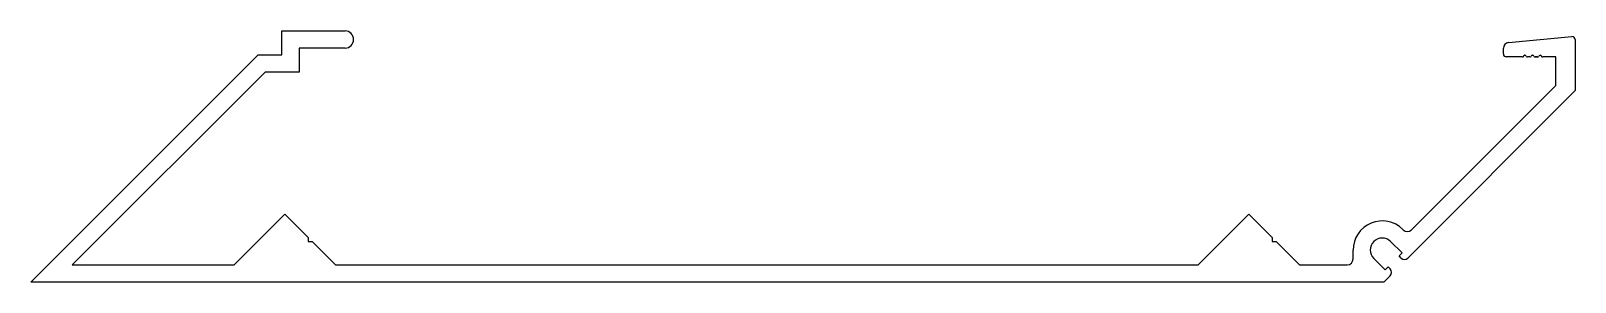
# Model space of a CAD drawing. Extents: x -98 to 107, y 1 to 34.
import ezdxf

# ---------------------------------------------------------------- set-up
doc = ezdxf.new("R2010")
doc.units = 0
doc.layers.add('1', color=7, linetype='CONTINUOUS')

msp = doc.modelspace()

# ---------------------------------------------------------------- linework, layer by layer
at = {"layer": '1', "color": 7, "linetype": 'CONTINUOUS'}
for p, q in [((-64.81, 30.7), (-64.81, 33.87)), ((-64.81, 33.87), (-56.43, 33.87)), ((98.03, 32.32), (106.44, 33.12)), ((-56.43, 31.58), (-62.52, 31.58)), ((-62.52, 31.58), (-62.52, 28.41)), ((97.35, 30.81), (97.35, 31.56)), ((106.87, 32.72), (106.87, 25.95)), ((-98.13, 0.55), (-67.98, 30.7)), ((-67.98, 30.7), (-64.81, 30.7)), ((99.86, 30.42), (97.73, 30.42)), ((100.21, 30.67), (100.04, 30.5)), ((100.39, 30.5), (100.22, 30.67)), ((100.86, 30.42), (100.57, 30.42)), ((101.21, 30.67), (101.04, 30.5)), ((101.39, 30.5), (101.22, 30.67)), ((101.86, 30.42), (101.57, 30.42)), ((101.57, 30.42), (101.86, 30.42)), ((101.86, 30.42), (101.57, 30.42)), ((101.57, 30.42), (101.86, 30.42)), ((101.86, 30.42), (101.57, 30.42)), ((102.21, 30.67), (102.04, 30.5)), ((102.39, 30.5), (102.22, 30.67)), ((103.32, 30.42), (102.57, 30.42)), ((102.57, 30.42), (102.57, 30.42)), ((104.33, 30.42), (103.32, 30.42)), ((104.33, 26.64), (104.33, 30.42)), ((-67.04, 28.41), (-92.63, 2.82)), ((-62.52, 28.41), (-67.04, 28.41)), ((106.87, 25.95), (84.67, 3.74)), ((85.16, 7.47), (104.33, 26.64)), ((-71.15, 2.82), (-64.43, 9.54)), ((-64.43, 9.54), (-61.34, 6.45)), ((56.84, 2.82), (63.56, 9.54)), ((63.56, 9.54), (66.65, 6.45)), ((-61.34, 6.45), (-61.34, 5.91)), ((66.65, 6.45), (66.65, 5.91)), ((83.99, 7.53), (84.05, 7.47)), ((-61.34, 5.91), (-60.8, 5.91)), ((-60.8, 5.91), (-57.71, 2.82)), ((66.65, 5.91), (67.19, 5.91)), ((67.19, 5.91), (70.28, 2.82)), ((77.4, 3.61), (77.4, 4.8)), ((83.9, 4.41), (82.38, 5.92)), ((83.5, 4.01), (83.9, 4.41)), ((-92.63, 2.82), (-71.15, 2.82)), ((-57.71, 2.82), (56.84, 2.82)), ((70.28, 2.82), (76.61, 2.82)), ((80.13, 3.68), (81.65, 2.16)), ((81.65, 2.16), (82.05, 2.56)), ((82.05, 2.56), (82.32, 2.29)), ((83.77, 3.74), (83.5, 4.01)), ((81.47, 0.55), (-98.13, 0.55)), ((82.32, 1.39), (81.47, 0.55))]:
    msp.add_line(p, q, dxfattribs=at)
for centre, radius, start, end in [((-56.43, 32.73), 1.14, 270, 90), ((106.48, 32.72), 0.397, 0, 95.4073), ((98.11, 31.56), 0.762, 95.9595, 180), ((97.73, 30.81), 0.381, 180, 270), ((99.86, 30.67), 0.25, 270, 315), ((100.22, 30.66), 0.008, 45, 135), ((100.57, 30.67), 0.25, 225, 270), ((100.86, 30.67), 0.25, 270, 315), ((101.22, 30.66), 0.008, 45, 135), ((101.57, 30.67), 0.25, 225, 270), ((101.86, 30.67), 0.25, 270, 315), ((102.22, 30.66), 0.008, 45, 135), ((102.57, 30.67), 0.25, 225, 270), ((81.26, 4.8), 3.86, 45, 180), ((81.26, 4.8), 1.59, 45, 225), ((84.61, 8.03), 0.787, 225, 315), ((76.61, 3.61), 0.787, 270, 360), ((81.87, 1.84), 0.635, 315, 45), ((84.22, 4.19), 0.635, 225, 315)]:
    msp.add_arc(centre, radius, start, end, dxfattribs=at)

doc.saveas('drawing.dxf')
